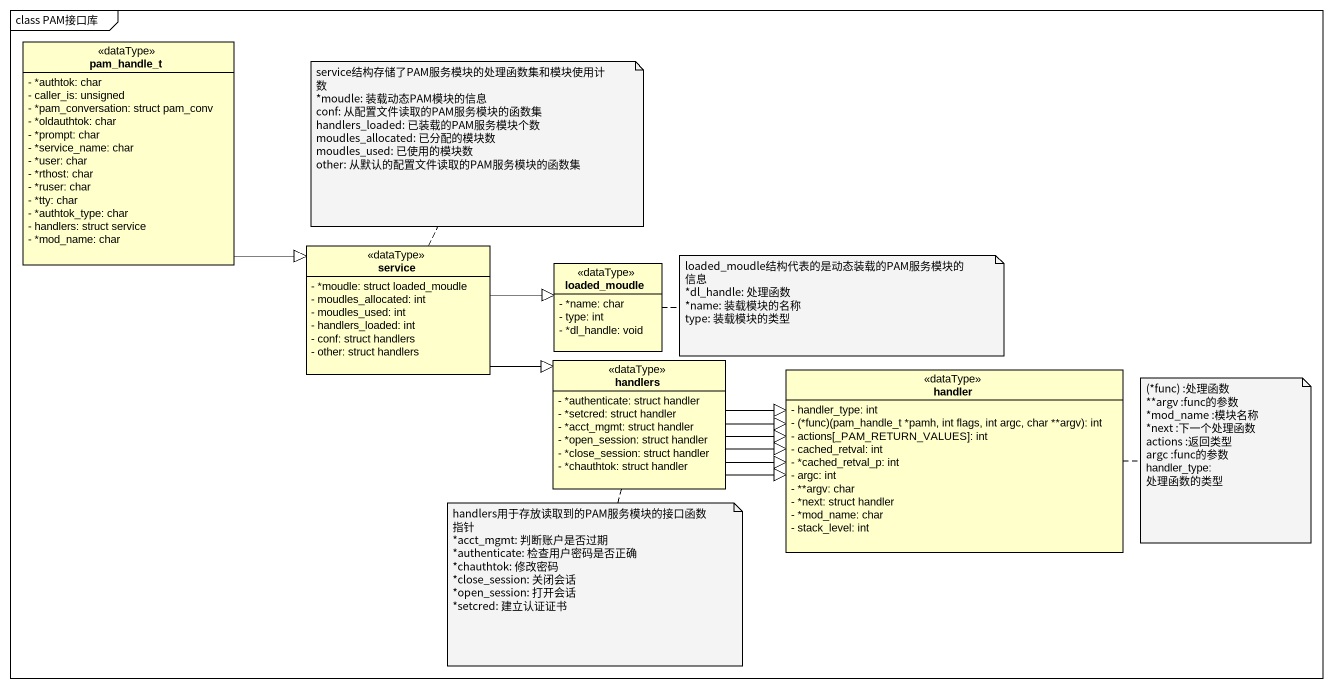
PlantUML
@startuml
mainframe class PAM接口库
hide circle
hide empty members
skinparam classAttributeIconSize 0
class pam_handle_t <<dataType>> {
  - *authtok: char
  - caller_is: unsigned
  - *pam_conversation: struct pam_conv
  - *oldauthtok: char
  - *prompt: char
  - *service_name: char
  - *user: char
  - *rthost: char
  - *ruser: char
  - *tty: char
  - *authtok_type: char
  - handlers: struct service
  - *mod_name: char
}
class service <<dataType>> {
  - *moudle: struct loaded_moudle
  - moudles_allocated: int
  - moudles_used: int
  - handlers_loaded: int
  - conf: struct handlers
  - other: struct handlers
}
class loaded_moudle <<dataType>> {
  - *name: char
  - type: int
  - *dl_handle: void
}
class handlers <<dataType>> {
  - *authenticate: struct handler
  - *setcred: struct handler
  - *acct_mgmt: struct handler
  - *open_session: struct handler
  - *close_session: struct handler
  - *chauthtok: struct handler
}
class handler <<dataType>> {
  - handler_type: int
  {field} - (*func)(pam_handle_t *pamh, int flags, int argc, char **argv): int
  - actions[_PAM_RETURN_VALUES]: int
  - cached_retval: int
  - *cached_retval_p: int
  - argc: int
  - **argv: char
  - *next: struct handler
  - *mod_name: char
  - stack_level: int
}
pam_handle_t -right-|> service
service -right-|> loaded_moudle
service -right-|> handlers
handlers -right-|> handler
handlers -right-|> handler
handlers -right-|> handler
handlers -right-|> handler
handlers -right-|> handler
handlers -right-|> handler
note top of service
  service结构存储了PAM服务模块的处理函数集和模块使用计数
  *moudle: 装载动态PAM模块的信息
  conf: 从配置文件读取的PAM服务模块的函数集
  handlers_loaded: 已装载的PAM服务模块个数
  moudles_allocated: 已分配的模块数
  moudles_used: 已使用的模块数
  other: 从默认的配置文件读取的PAM服务模块的函数集
end note
note right of loaded_moudle
  loaded_moudle结构代表的是动态装载的PAM服务模块的信息
  *dl_handle: 处理函数
  *name: 装载模块的名称
  type: 装载模块的类型
end note
note right of handler
  (*func) :处理函数
  **argv :func的参数
  *mod_name :模块名称
  *next :下一个处理函数
  actions :返回类型
  argc :func的参数
  handler_type:处理函数的类型
end note
note bottom of handlers
  handlers用于存放读取到的PAM服务模块的接口函数指针
  *acct_mgmt: 判断账户是否过期
  *authenticate: 检查用户密码是否正确
  *chauthtok: 修改密码
  *close_session: 关闭会话
  *open_session: 打开会话
  *setcred: 建立认证证书
end note
@enduml
